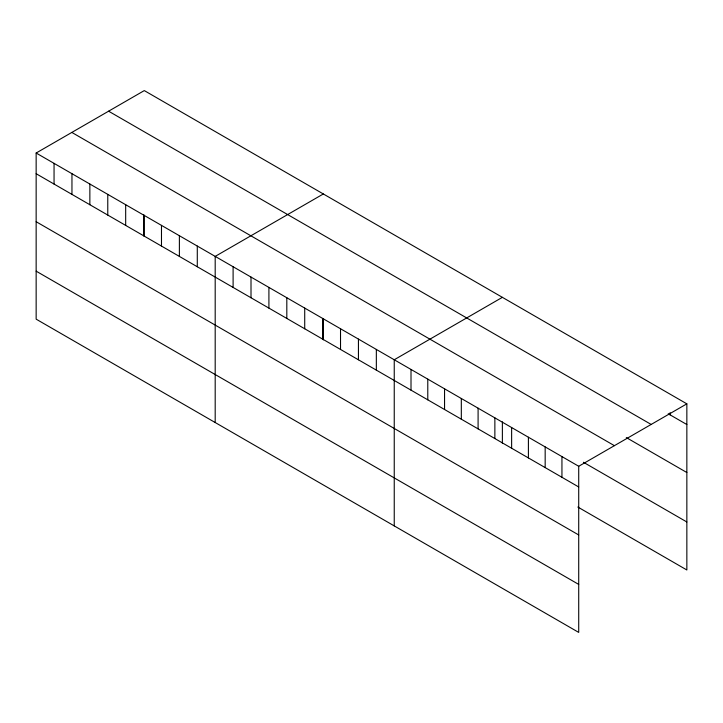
<?xml version="1.0" encoding="UTF-8"?>
<svg xmlns="http://www.w3.org/2000/svg" width="723" height="723" viewBox="0 0 723 723"><rect width="100%" height="100%" fill="white"/><g stroke="black" fill="none" stroke-linecap="round" stroke-linejoin="round"><path stroke-width="1.08" d="M36.15 153.023L578.716 466.272L578.716 632.408L36.15 319.159L36.15 153.023L144.284 90.592L686.85 403.841L686.85 569.977L577.84 507.04M323.335 193.963L215.192 256.394L215.192 422.53M502.377 297.334L394.243 359.765L394.243 525.901M578.716 466.272L686.85 403.841M668.215 413.782L686.85 424.537M108.604 111.197L651.161 424.446M626.29 437.569L686.85 472.526M71.839 132.426L614.396 445.666M583.434 462.268L686.85 521.979M36.15 173.719L578.716 486.968M36.15 221.717L578.716 534.966M36.15 271.161L578.716 584.41M670.076 412.67L670.076 414.857M561.943 456.593L561.943 477.288M545.169 446.904L545.169 467.6M528.405 437.225L528.405 457.921M511.631 427.546L511.631 448.242M502.377 421.871L502.377 443.208M494.866 417.858L494.866 438.554M478.093 408.179L478.093 428.875M461.319 398.5L461.319 419.195M444.555 388.811L444.555 409.507M427.781 379.132L427.781 399.828M411.007 369.453L411.007 390.149M376.34 349.435L376.34 370.131M358.436 339.096L358.436 359.792M340.524 328.757L340.524 349.453M323.335 318.5L323.335 339.837M322.621 318.418L322.621 339.114M304.717 308.079L304.717 328.775M286.814 297.749L286.814 318.445M268.911 287.411L268.911 308.106M251.008 277.072L251.008 297.768M233.104 266.733L233.104 287.429M197.289 246.064L197.289 266.76M179.385 235.725L179.385 256.421M161.482 225.386L161.482 246.082M144.284 215.129L144.284 236.466M143.579 215.047L143.579 235.743M125.675 204.708L125.675 225.404M107.772 194.379L107.772 215.074M89.86 184.04L89.86 204.736M71.957 173.701L71.957 194.397M54.053 163.362L54.053 184.058"/></g></svg>
